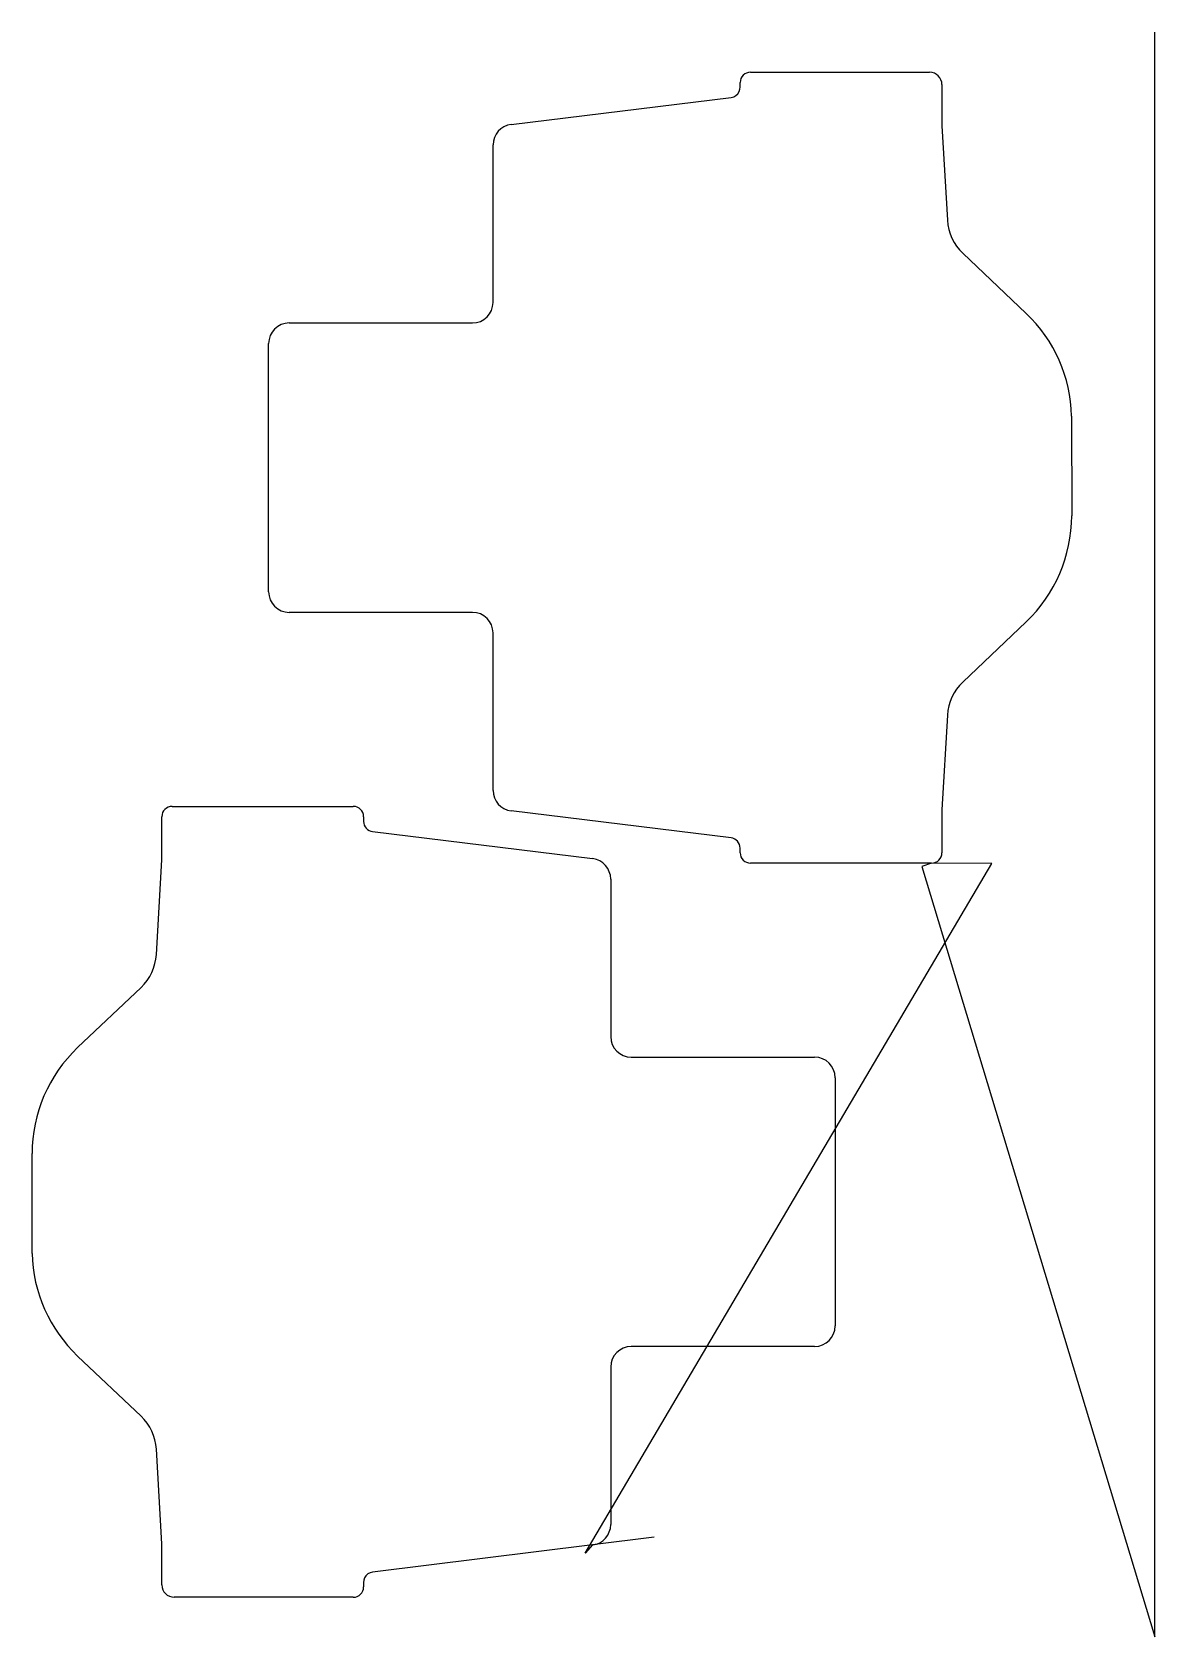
# Model space of a CAD drawing. Header units: metres. Extents: x 1762 to 2307, y 1651 to 2430.
import ezdxf

# ---------------------------------------------------------------- set-up
doc = ezdxf.new("R2010")
doc.units = ezdxf.units.M

msp = doc.modelspace()

# ---------------------------------------------------------------- linework, layer by layer
at = {"layer": 'TOOL_0'}
for p, q in [((2307.179, 2429.002), (2307.179, 2430.002)), ((2307.179, 1650.802), (2307.179, 2429.002)), ((2110.755, 2410.514), (2197.755, 2410.514)), ((2203.755, 2404.514), (2203.755, 2384.514)), ((1994.537, 2385.141), (2101.365, 2398.259)), ((2203.755, 2384.514), (2206.402, 2338.632)), ((1985.756, 2298.763), (1985.756, 2375.216)), ((2213.842, 2322.604), (2244.628, 2293.39)), ((1886.756, 2288.763), (1975.756, 2288.763)), ((1876.756, 2158.263), (1876.756, 2278.763)), ((2266.736, 2243.534), (2266.755, 2195.138)), ((1975.756, 2148.263), (1886.756, 2148.263)), ((2244.627, 2143.636), (2213.842, 2114.423)), ((1985.756, 2061.811), (1985.756, 2138.263)), ((2206.402, 2098.395), (2203.753, 2052.456)), ((1829.882, 2054.059), (1917.882, 2054.059)), ((2101.365, 2038.767), (1994.537, 2051.885)), ((2203.753, 2052.456), (2203.755, 2031.514)), ((1824.884, 2028.117), (1824.882, 2049.059)), ((1922.882, 2049.059), (1922.882, 2046.767)), ((1927.273, 2041.804), (2034.101, 2028.686)), ((2105.756, 2031.512), (2105.756, 2033.804)), ((1822.235, 1982.178), (1824.884, 2028.117)), ((2030.55, 1691.5), (2228.049, 2026.252)), ((2198.756, 2026.512), (2110.756, 2026.512)), ((2198.755, 2026.514), (2194.062, 2024.92)), ((2228.049, 2026.252), (2198.756, 2026.512)), ((2042.882, 2018.761), (2042.882, 1942.308)), ((2194.062, 2024.92), (2307.179, 1650.802)), ((1784.009, 1936.936), (1814.795, 1966.15)), ((2052.882, 1932.308), (2141.882, 1932.308)), ((2151.882, 1922.308), (2151.882, 1801.808)), ((1761.901, 1837.038), (1761.882, 1885.434)), ((1814.795, 1757.968), (1784.009, 1787.182)), ((2141.882, 1791.808), (2052.882, 1791.808)), ((2042.882, 1781.808), (2042.882, 1705.355)), ((1824.882, 1696.058), (1822.235, 1741.94)), ((2063.999, 1699.19), (2034.1, 1695.431)), ((1824.882, 1676.058), (1824.882, 1696.058)), ((2034.1, 1695.431), (1927.272, 1682.313)), ((2034.101, 1695.43), (2030.55, 1691.5)), ((1917.882, 1670.058), (1830.882, 1670.058))]:
    msp.add_line(p, q, dxfattribs=at)
for centre, radius, start, end in [((2110.755, 2405.514), 5, 90, 180), ((2197.755, 2404.514), 6, 0, 90), ((2100.74, 2403.238), 5.018, 277.154757, 335.498401), ((2096.603, 2404.256), 9.238, 340.399994, 7.826619), ((1995.786, 2375.19), 10.03, 97.154069, 179.851477), ((2230.485, 2340.07), 24.126, 183.417084, 226.382195), ((1975.756, 2298.763), 10, 270, 0), ((2195.755, 2241.888), 71, 1.328411, 46.500335), ((1886.756, 2278.763), 10, 90, 180), ((2195.647, 2195.184), 71.108, 313.536691, 359.962935), ((1886.756, 2158.263), 10, 180, 270), ((1975.756, 2138.263), 10, 0, 90), ((2230.485, 2096.957), 24.126, 133.617805, 176.582916), ((1995.785, 2061.837), 10.03, 180.148538, 262.85231), ((1829.882, 2049.059), 5, 90, 180), ((1917.882, 2049.059), 5, 0, 90), ((1927.909, 2046.791), 5.027, 180.273541, 262.732211), ((2100.729, 2033.78), 5.027, 0.273541, 82.732211), ((2032.853, 2018.734), 10.03, 0.154251, 82.85231), ((2110.756, 2031.512), 5, 180, 270), ((2198.755, 2031.514), 5, 270, 0), ((1798.152, 1983.616), 24.126, 313.617805, 356.582916), ((2052.882, 1942.308), 10, 180, 270), ((1832.99, 1885.388), 71.108, 133.537275, 179.962935), ((2141.882, 1922.308), 10, 0, 90), ((1832.882, 1838.684), 71, 181.328411, 226.500335), ((2141.882, 1801.808), 10, 270, 0), ((2052.882, 1781.808), 10, 90, 180), ((1798.152, 1740.502), 24.126, 3.417084, 46.382195), ((2032.852, 1705.381), 10.03, 277.154069, 359.851477), ((1830.882, 1676.058), 6, 180, 270), ((1932.034, 1676.316), 9.238, 160.399994, 187.826619), ((1927.897, 1677.334), 5.018, 97.154757, 155.498401), ((1917.882, 1675.058), 5, 270, 0)]:
    msp.add_arc(centre, radius, start, end, dxfattribs=at)

doc.saveas('drawing.dxf')
